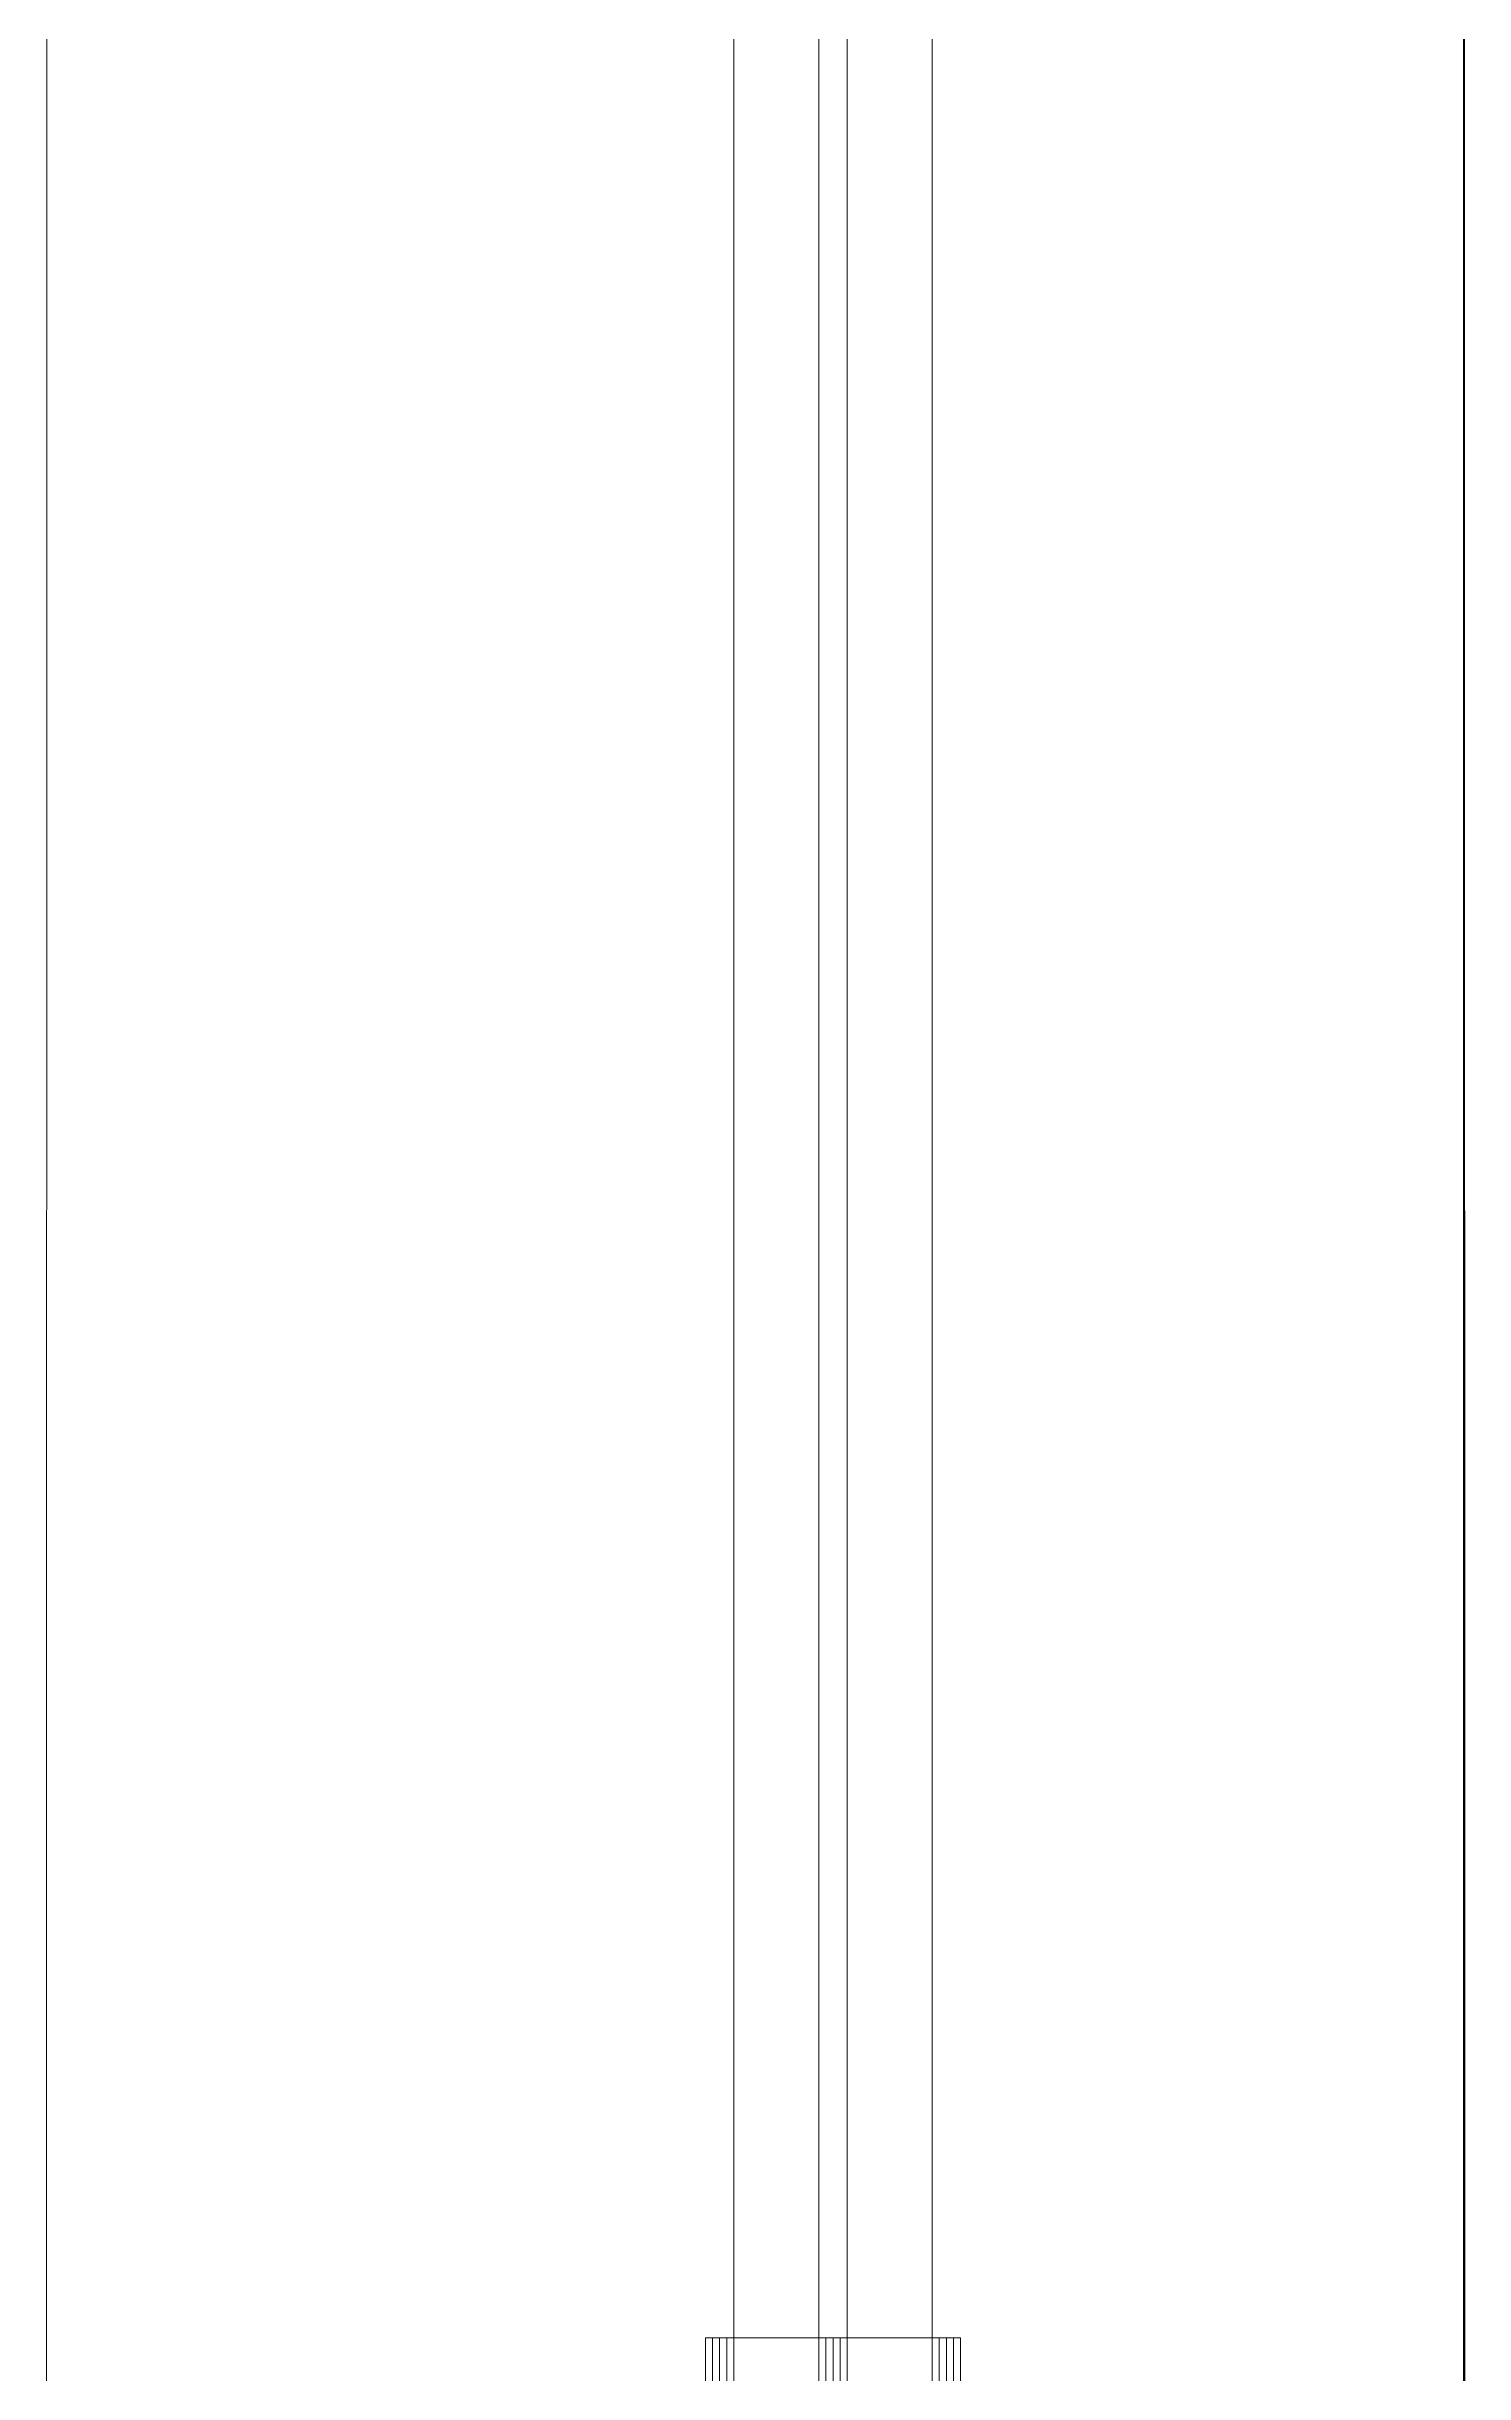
# Model space of a CAD drawing. Header units: millimetres. Extents: x 2258 to 5600, y 711 to 2563.
# Drawn here: x 5003.5 to 5011.23, y 1241.2 to 1253.89 of the extents above; entities that cross this region are included whole.
import ezdxf

# ---------------------------------------------------------------- set-up
doc = ezdxf.new("R2010")
doc.units = ezdxf.units.MM
for name, color, linetype, lineweight in [('HAT', 8, 'Continuous', 18), ('PQI-A-IN-ELEV', 245, 'Continuous', 9), ('PQI-A-WIN', 140, 'Continuous', 13)]:
    doc.layers.add(name, color=color, linetype=linetype, lineweight=lineweight)
doc.styles.get("Standard").update_dxf_attribs({"font": 'arial.ttf'})

# ---------------------------------------------------------------- blocks, each defined once
blk = doc.blocks.new('BASIS')
for q in [(0, 2.998156985077132), (3, 0)]:
    blk.add_line((0, 0), q)
blk.add_text('BASIS', height=0.6).set_placement((0.45, 1.17))
blk = doc.blocks.new('GLASDATABASE6')
for p, q in [((-35, 0), (-35, 60)), ((-34, 0), (-34, 60)), ((-33, 0), (-33, 60)), ((-19, 0), (-19, 60)), ((-18, 0), (-18, 60)), ((-17, 0), (-17, 60)), ((-3, 0), (-3, 60)), ((-2, 0), (-2, 60)), ((-1, 0), (-1, 60)), ((1, 0), (-37, -5)), ((1, -5), (-37, 0))]:
    blk.add_line(p, q)
for points in [[(-32, 0), (-32, 60), (-36, 60), (-36, 0)], [(-32, 13.2), (-26.12, 13.2), (-26, 13.1), (-25.88, 13.2), (-20, 13.2), (-20, 60), (-32, 60)], [(-16, 0), (-16, 60), (-20, 60), (-20, 0)], [(-16, 13.2), (-10.12, 13.2), (-10, 13.1), (-9.879999999999999, 13.2), (-4, 13.2), (-4, 60), (-16, 60)], [(0, 0), (0, 60), (-4, 60), (-4, 0)], [(-21.2, 12), (-21.2, 6.897056274847714), (-23.49705627484771, 4.6), (-28.50294372515229, 4.6), (-30.8, 6.897056274847714), (-30.8, 12)], [(-5.2, 12), (-5.2, 6.897056274847714), (-7.497056274847714, 4.6), (-12.50294372515229, 4.6), (-14.8, 6.897056274847714), (-14.8, 12)], [(-20, 6.4), (-23, 3.4), (-29, 3.4), (-32, 6.4), (-32, 0), (-20, 0)], [(-4, 6.4), (-7, 3.4), (-13, 3.4), (-16, 6.4), (-16, 0), (-4, 0)], [(1, 0), (1, -5), (-37, -5), (-37, 0)], [(0, 0), (0, 0)], [(0, 0), (0, 0)]]:
    blk.add_lwpolyline(points, close=True)
blk.add_blockref('BASIS', (5, -10))
blk = doc.blocks.new('w2')
at = {"ltscale": 1000}
for p, q in [((-970.7180705563369, 2.99998422243516), (-1538.000389580535, 2.999984222420608)), ((-970.7180705563369, -9.000015777579392), (-1538.000389580542, -9.000015777593944)), ((-970.7180705563369, -13.00001577757939), (-1538.000389580535, -13.00001577759394)), ((-970.7180705563296, -25.00001577757939), (-1538.000389580542, -25.00001577759394))]:
    blk.add_line(p, q, dxfattribs=at)
at = {"layer": 'PQI-A-IN-ELEV', "ltscale": 1000}
for p, q in [((-1699.999999950109, 100), (1.455191522836685e-11, 100)), ((-1699.99999995008, -100), (-1.455191522836685e-11, -100))]:
    blk.add_line(p, q, dxfattribs=at)
at = {"ltscale": 1000, "xscale": -1, "rotation": 270.0000000000396}
blk.add_blockref('GLASDATABASE6', (-1598.000389580535, 6.999984222391504), dxfattribs=at)

msp = doc.modelspace()

# ---------------------------------------------------------------- linework, layer by layer
at = {"layer": 'HAT', "color": 18, "lineweight": 30, "true_color": 0x000000}
msp.add_line((5011.229627383473, 1342.214097147174), (5011.2317303901, 1211.97583753282), dxfattribs=at)

# ---------------------------------------------------------------- block references
at = {"layer": 'PQI-A-WIN', "ltscale": 1000, "xscale": 0.03863196438221001, "yscale": 0.03863196438221001, "zscale": 0.03863196438221001, "rotation": 89.99724577119805}
msp.add_blockref('w2', (5007.366430017209, 1300.808177806393), dxfattribs=at)

doc.saveas('drawing.dxf')
